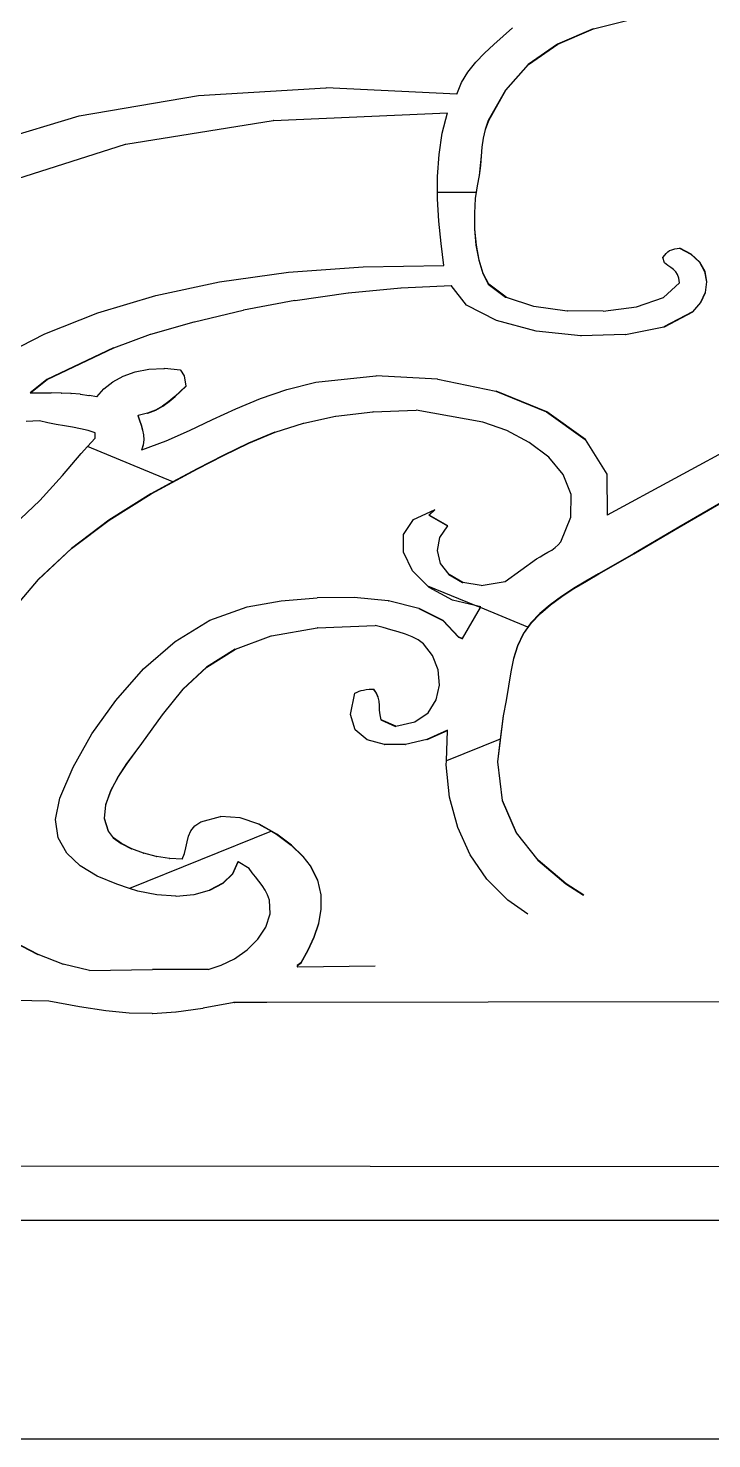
# Model space of a CAD drawing. Header units: inches. Extents: x 3672 to 10975, y -27382 to -746.
# Drawn here: x 4893.67 to 4901.2, y -26998.6 to -26983.05 of the extents above; entities that cross this region are included whole.
import ezdxf

# ---------------------------------------------------------------- set-up
doc = ezdxf.new("R2010")
doc.units = ezdxf.units.IN
doc.header["$LTSCALE"] = 17
doc.header["$MEASUREMENT"] = 0
doc.layers.add('25 BOT BAR', color=12, linetype='Continuous', lineweight=25)

# ---------------------------------------------------------------- blocks, each defined once
blk = doc.blocks.new('A$Ce488fd43')
for p, q in [((41.578, 15.46), (41.679, 15.553)), ((42.573, 15.541), (43.041, 15.659)), ((41.475, 15.367), (41.578, 15.46)), ((42.569, 15.541), (42.175, 15.371)), ((42.178, 15.371), (42.573, 15.541)), ((42.569, 15.541), (42.573, 15.541)), ((41.275, 15.172), (41.372, 15.272)), ((41.372, 15.272), (41.475, 15.367)), ((42.175, 15.371), (41.853, 15.147)), ((41.857, 15.147), (42.178, 15.371)), ((42.175, 15.371), (42.178, 15.371)), ((41.189, 15.065), (41.275, 15.172)), ((41.853, 15.147), (41.601, 14.866)), ((41.605, 14.866), (41.857, 15.147)), ((41.853, 15.147), (41.857, 15.147)), ((41.066, 14.822), (41.117, 14.949)), ((41.117, 14.949), (41.189, 15.065)), ((36.904, 14.581), (38.219, 14.805)), ((38.219, 14.805), (39.622, 14.889)), ((39.622, 14.889), (39.626, 14.889)), ((39.626, 14.889), (39.625, 14.889)), ((41.066, 14.822), (39.626, 14.889)), ((41.601, 14.866), (41.413, 14.529)), ((41.417, 14.529), (41.605, 14.866)), ((41.601, 14.866), (41.605, 14.866)), ((39.048, 14.532), (40.964, 14.616)), ((40.905, 14.391), (40.964, 14.616)), ((35.725, 14.227), (36.904, 14.581)), ((37.419, 14.271), (39.044, 14.532)), ((39.048, 14.532), (39.044, 14.532)), ((41.413, 14.529), (41.379, 14.432)), ((41.383, 14.432), (41.417, 14.529)), ((41.413, 14.529), (41.417, 14.529)), ((40.87, 14.156), (40.905, 14.391)), ((41.357, 14.335), (41.343, 14.237)), ((41.347, 14.237), (41.361, 14.335)), ((41.379, 14.432), (41.357, 14.335)), ((41.357, 14.335), (41.361, 14.335)), ((41.361, 14.335), (41.383, 14.432)), ((41.379, 14.432), (41.383, 14.432)), ((36.059, 13.836), (37.415, 14.271)), ((37.415, 14.271), (37.419, 14.271)), ((40.854, 13.914), (40.87, 14.156)), ((41.343, 14.237), (41.334, 14.137)), ((41.338, 14.137), (41.347, 14.237)), ((41.343, 14.237), (41.347, 14.237)), ((41.325, 14.034), (41.312, 13.925)), ((41.316, 13.925), (41.329, 14.034)), ((41.334, 14.137), (41.325, 14.034)), ((41.325, 14.034), (41.329, 14.034)), ((41.329, 14.034), (41.338, 14.137)), ((41.334, 14.137), (41.338, 14.137)), ((40.855, 13.737), (40.854, 13.914)), ((41.312, 13.925), (41.291, 13.811)), ((41.295, 13.811), (41.316, 13.925)), ((41.312, 13.925), (41.316, 13.925)), ((41.279, 13.737), (40.855, 13.737)), ((40.855, 13.668), (40.855, 13.737)), ((41.279, 13.737), (41.269, 13.672)), ((41.273, 13.672), (41.295, 13.811)), ((41.291, 13.811), (41.279, 13.737)), ((41.291, 13.811), (41.295, 13.811)), ((40.869, 13.421), (40.855, 13.668)), ((41.269, 13.672), (41.259, 13.509)), ((41.263, 13.509), (41.273, 13.672)), ((41.269, 13.672), (41.273, 13.672)), ((40.893, 13.175), (40.869, 13.421)), ((41.259, 13.509), (41.263, 13.509)), ((41.259, 13.509), (41.261, 13.334)), ((41.265, 13.334), (41.263, 13.509)), ((41.261, 13.334), (41.265, 13.334)), ((41.261, 13.334), (41.277, 13.157)), ((41.281, 13.157), (41.265, 13.334)), ((40.923, 12.933), (40.893, 13.175)), ((41.277, 13.157), (41.281, 13.157)), ((41.277, 13.157), (41.308, 12.99)), ((41.312, 12.99), (41.281, 13.157)), ((43.357, 13.046), (43.374, 13.066)), ((43.374, 13.066), (43.39, 13.083)), ((43.39, 13.083), (43.409, 13.096)), ((43.409, 13.096), (43.434, 13.106)), ((43.434, 13.106), (43.469, 13.115)), ((43.469, 13.115), (43.518, 13.123)), ((43.518, 13.123), (43.522, 13.123)), ((43.518, 13.123), (43.645, 13.058)), ((43.649, 13.058), (43.522, 13.123)), ((39.21, 12.857), (40.034, 12.918)), ((40.034, 12.918), (40.923, 12.933)), ((41.308, 12.99), (41.312, 12.99)), ((41.308, 12.99), (41.353, 12.843)), ((41.357, 12.843), (41.312, 12.99)), ((43.334, 13.021), (43.357, 13.046)), ((43.355, 12.962), (43.334, 13.021)), ((43.391, 12.934), (43.355, 12.962)), ((43.424, 12.911), (43.391, 12.934)), ((43.453, 12.889), (43.424, 12.911)), ((43.645, 13.058), (43.738, 12.97)), ((43.645, 13.058), (43.649, 13.058)), ((43.742, 12.97), (43.649, 13.058)), ((43.738, 12.97), (43.796, 12.866)), ((43.738, 12.97), (43.742, 12.97)), ((43.8, 12.866), (43.742, 12.97)), ((37.752, 12.602), (38.45, 12.751)), ((38.45, 12.751), (39.21, 12.857)), ((41.353, 12.843), (41.357, 12.843)), ((41.353, 12.843), (41.413, 12.728)), ((41.417, 12.728), (41.357, 12.843)), ((43.477, 12.864), (43.453, 12.889)), ((43.497, 12.834), (43.477, 12.864)), ((43.51, 12.794), (43.497, 12.834)), ((43.518, 12.743), (43.51, 12.794)), ((43.796, 12.866), (43.8, 12.866)), ((43.796, 12.866), (43.818, 12.752)), ((43.821, 12.752), (43.8, 12.866)), ((43.818, 12.752), (43.803, 12.636)), ((43.807, 12.636), (43.821, 12.752)), ((43.818, 12.752), (43.821, 12.752)), ((37.112, 12.411), (37.752, 12.602)), ((39.287, 12.546), (39.869, 12.63)), ((39.869, 12.63), (39.873, 12.63)), ((39.873, 12.63), (40.45, 12.687)), ((40.45, 12.687), (40.454, 12.687)), ((40.454, 12.687), (41.005, 12.713)), ((41.171, 12.495), (41.005, 12.713)), ((41.413, 12.728), (41.604, 12.584)), ((41.413, 12.728), (41.417, 12.728)), ((41.608, 12.584), (41.417, 12.728)), ((43.341, 12.581), (43.518, 12.743)), ((43.803, 12.636), (43.751, 12.523)), ((43.755, 12.523), (43.807, 12.636)), ((43.803, 12.636), (43.807, 12.636)), ((38.178, 12.313), (38.711, 12.439)), ((38.711, 12.439), (38.715, 12.439)), ((39.283, 12.546), (38.715, 12.439)), ((39.283, 12.546), (39.287, 12.546)), ((41.502, 12.325), (41.171, 12.495)), ((41.604, 12.584), (41.608, 12.584)), ((41.608, 12.584), (41.909, 12.485)), ((41.909, 12.485), (41.913, 12.485)), ((41.913, 12.485), (42.283, 12.432)), ((42.677, 12.429), (43.045, 12.478)), ((43.045, 12.478), (43.341, 12.581)), ((43.751, 12.523), (43.661, 12.421)), ((43.665, 12.421), (43.755, 12.523)), ((43.751, 12.523), (43.755, 12.523)), ((36.528, 12.179), (37.112, 12.411)), ((37.696, 12.174), (38.174, 12.313)), ((38.174, 12.313), (38.178, 12.313)), ((41.941, 12.21), (41.502, 12.325)), ((42.283, 12.432), (42.286, 12.432)), ((42.677, 12.429), (42.286, 12.432)), ((43.661, 12.421), (43.348, 12.256)), ((43.352, 12.256), (43.665, 12.421)), ((43.661, 12.421), (43.665, 12.421)), ((35.998, 11.908), (36.528, 12.179)), ((37.289, 12.025), (37.692, 12.174)), ((37.692, 12.174), (37.696, 12.174)), ((42.432, 12.156), (41.941, 12.21)), ((42.432, 12.156), (42.436, 12.156)), ((42.92, 12.17), (42.436, 12.156)), ((42.92, 12.17), (42.924, 12.17)), ((42.924, 12.17), (43.348, 12.256)), ((43.348, 12.256), (43.352, 12.256)), ((37.285, 12.025), (36.549, 11.674)), ((36.553, 11.674), (37.289, 12.025)), ((37.285, 12.025), (37.289, 12.025)), ((36.549, 11.674), (36.366, 11.528)), ((36.369, 11.528), (36.553, 11.674)), ((36.549, 11.674), (36.553, 11.674)), ((37.275, 11.649), (37.39, 11.713)), ((37.39, 11.713), (37.524, 11.761)), ((37.524, 11.761), (37.674, 11.79)), ((37.674, 11.79), (37.84, 11.796)), ((37.84, 11.796), (37.844, 11.796)), ((38.021, 11.777), (37.844, 11.796)), ((38.021, 11.777), (38.025, 11.777)), ((38.021, 11.777), (38.062, 11.718)), ((38.066, 11.718), (38.025, 11.777)), ((38.062, 11.718), (38.066, 11.718)), ((38.062, 11.718), (38.082, 11.601)), ((38.086, 11.601), (38.066, 11.718)), ((39.513, 11.645), (40.175, 11.715)), ((40.175, 11.715), (40.179, 11.715)), ((40.853, 11.679), (40.179, 11.715)), ((40.853, 11.679), (40.857, 11.679)), ((40.857, 11.679), (41.497, 11.546)), ((36.366, 11.528), (36.369, 11.528)), ((36.369, 11.528), (36.481, 11.528)), ((36.481, 11.528), (36.485, 11.528)), ((36.485, 11.528), (36.483, 11.528)), ((36.485, 11.528), (36.595, 11.528)), ((36.595, 11.528), (36.599, 11.528)), ((36.706, 11.525), (36.599, 11.528)), ((36.706, 11.525), (36.71, 11.525)), ((36.813, 11.521), (36.71, 11.525)), ((36.813, 11.521), (36.817, 11.521)), ((36.915, 11.513), (36.817, 11.521)), ((36.915, 11.513), (36.919, 11.513)), ((36.919, 11.513), (37.011, 11.501)), ((37.101, 11.484), (37.178, 11.572)), ((37.178, 11.572), (37.275, 11.649)), ((38.019, 11.545), (37.958, 11.489)), ((37.962, 11.489), (38.023, 11.545)), ((38.082, 11.601), (38.019, 11.545)), ((38.019, 11.545), (38.023, 11.545)), ((38.023, 11.545), (38.086, 11.601)), ((38.082, 11.601), (38.086, 11.601)), ((38.903, 11.467), (39.194, 11.566)), ((39.194, 11.566), (39.513, 11.645)), ((41.497, 11.546), (42.055, 11.321)), ((41.497, 11.546), (41.501, 11.546)), ((42.059, 11.321), (41.501, 11.546)), ((37.011, 11.501), (37.015, 11.501)), ((37.101, 11.484), (37.015, 11.501)), ((37.825, 11.383), (37.747, 11.339)), ((37.751, 11.339), (37.829, 11.383)), ((37.894, 11.434), (37.825, 11.383)), ((37.825, 11.383), (37.829, 11.383)), ((37.829, 11.383), (37.898, 11.434)), ((37.958, 11.489), (37.894, 11.434)), ((37.894, 11.434), (37.898, 11.434)), ((37.898, 11.434), (37.962, 11.489)), ((37.958, 11.489), (37.962, 11.489)), ((38.375, 11.234), (38.633, 11.354)), ((38.633, 11.354), (38.903, 11.467)), ((36.468, 11.22), (36.323, 11.212)), ((36.559, 11.197), (36.468, 11.22)), ((36.652, 11.179), (36.559, 11.197)), ((37.551, 11.279), (37.555, 11.279)), ((37.551, 11.279), (37.569, 11.224)), ((37.657, 11.304), (37.555, 11.279)), ((37.573, 11.224), (37.555, 11.279)), ((37.569, 11.224), (37.573, 11.224)), ((37.569, 11.224), (37.587, 11.171)), ((37.591, 11.171), (37.573, 11.224)), ((37.747, 11.339), (37.657, 11.304)), ((37.657, 11.304), (37.661, 11.304)), ((37.661, 11.304), (37.751, 11.339)), ((37.747, 11.339), (37.751, 11.339)), ((38.121, 11.113), (38.375, 11.234)), ((39.065, 11.094), (39.376, 11.195)), ((39.376, 11.195), (39.38, 11.195)), ((39.38, 11.195), (39.73, 11.272)), ((39.73, 11.272), (39.734, 11.272)), ((39.734, 11.272), (40.139, 11.321)), ((40.143, 11.321), (40.139, 11.321)), ((40.143, 11.321), (40.617, 11.337)), ((41.352, 11.206), (40.617, 11.337)), ((41.616, 11.112), (41.352, 11.206)), ((42.055, 11.321), (42.059, 11.321)), ((42.055, 11.321), (42.479, 11.014)), ((42.483, 11.014), (42.059, 11.321)), ((36.744, 11.164), (36.652, 11.179)), ((36.834, 11.149), (36.744, 11.164)), ((36.921, 11.133), (36.834, 11.149)), ((37.004, 11.113), (36.921, 11.133)), ((37.081, 11.088), (37.004, 11.113)), ((37.081, 11.03), (37.081, 11.088)), ((37.587, 11.171), (37.591, 11.171)), ((37.587, 11.171), (37.603, 11.119)), ((37.607, 11.119), (37.591, 11.171)), ((37.603, 11.119), (37.614, 11.066)), ((37.603, 11.119), (37.607, 11.119)), ((37.618, 11.066), (37.607, 11.119)), ((37.614, 11.066), (37.617, 11.012)), ((37.614, 11.066), (37.618, 11.066)), ((37.621, 11.012), (37.618, 11.066)), ((37.863, 10.999), (38.121, 11.113)), ((39.061, 11.094), (38.771, 10.974)), ((38.775, 10.974), (39.065, 11.094)), ((39.061, 11.094), (39.065, 11.094)), ((41.864, 10.983), (41.616, 11.112)), ((42.725, 10.183), (44.336, 11.059)), ((36.928, 10.861), (36.996, 10.936)), ((36.996, 10.936), (37.081, 11.03)), ((37.939, 10.549), (36.996, 10.936)), ((37.61, 10.957), (37.592, 10.898)), ((37.592, 10.898), (37.596, 10.9)), ((37.596, 10.9), (37.863, 10.999)), ((37.596, 10.9), (37.614, 10.957)), ((37.617, 11.012), (37.61, 10.957)), ((37.61, 10.957), (37.614, 10.957)), ((37.614, 10.957), (37.621, 11.012)), ((37.617, 11.012), (37.621, 11.012)), ((38.771, 10.974), (38.491, 10.839)), ((38.494, 10.839), (38.775, 10.974)), ((38.771, 10.974), (38.775, 10.974)), ((42.078, 10.821), (41.864, 10.983)), ((42.479, 11.014), (42.718, 10.631)), ((42.479, 11.014), (42.483, 11.014)), ((42.721, 10.631), (42.483, 11.014)), ((36.721, 10.618), (36.928, 10.861)), ((38.491, 10.839), (38.205, 10.693)), ((38.209, 10.693), (38.494, 10.839)), ((38.491, 10.839), (38.494, 10.839)), ((42.238, 10.629), (42.078, 10.821)), ((36.471, 10.342), (36.721, 10.618)), ((37.698, 10.416), (38.209, 10.693)), ((38.205, 10.693), (37.939, 10.549)), ((38.205, 10.693), (38.209, 10.693)), ((42.326, 10.408), (42.238, 10.629)), ((42.718, 10.631), (42.721, 10.181)), ((42.718, 10.631), (42.721, 10.631)), ((42.725, 10.183), (42.721, 10.631)), ((37.939, 10.549), (37.694, 10.416)), ((36.19, 10.075), (36.471, 10.342)), ((37.694, 10.416), (37.233, 10.125)), ((37.237, 10.125), (37.698, 10.416)), ((37.694, 10.416), (37.698, 10.416)), ((42.323, 10.16), (42.326, 10.408)), ((44.018, 10.341), (43.764, 10.196)), ((43.767, 10.196), (44.022, 10.341)), ((37.233, 10.125), (36.82, 9.812)), ((36.823, 9.812), (37.237, 10.125)), ((37.233, 10.125), (37.237, 10.125)), ((40.477, 9.969), (40.587, 10.133)), ((40.587, 10.133), (40.821, 10.239)), ((40.817, 10.236), (40.759, 10.181)), ((40.759, 10.181), (40.763, 10.181)), ((40.759, 10.181), (40.964, 10.064)), ((40.763, 10.181), (40.825, 10.239)), ((40.968, 10.064), (40.763, 10.181)), ((40.825, 10.239), (40.817, 10.236)), ((40.821, 10.239), (40.817, 10.236)), ((40.821, 10.239), (40.825, 10.239)), ((42.21, 9.888), (42.323, 10.16)), ((42.721, 10.181), (42.725, 10.183)), ((43.764, 10.196), (43.512, 10.049)), ((43.516, 10.049), (43.767, 10.196)), ((43.764, 10.196), (43.767, 10.196)), ((40.479, 9.772), (40.477, 9.969)), ((40.964, 10.064), (40.876, 9.936)), ((40.88, 9.936), (40.968, 10.064)), ((40.964, 10.064), (40.968, 10.064)), ((43.512, 10.049), (43.262, 9.902)), ((43.266, 9.902), (43.516, 10.049)), ((43.512, 10.049), (43.516, 10.049)), ((36.82, 9.812), (36.453, 9.47)), ((36.457, 9.47), (36.823, 9.812)), ((36.82, 9.812), (36.823, 9.812)), ((40.876, 9.936), (40.85, 9.792)), ((40.854, 9.792), (40.88, 9.936)), ((40.876, 9.936), (40.88, 9.936)), ((42.069, 9.772), (42.111, 9.796)), ((42.111, 9.796), (42.15, 9.823)), ((42.15, 9.823), (42.183, 9.854)), ((42.183, 9.854), (42.21, 9.888)), ((43.262, 9.902), (43.013, 9.755)), ((43.017, 9.755), (43.266, 9.902)), ((43.262, 9.902), (43.266, 9.902)), ((40.578, 9.568), (40.479, 9.772)), ((40.85, 9.792), (40.854, 9.792)), ((40.85, 9.792), (40.884, 9.649)), ((40.888, 9.649), (40.854, 9.792)), ((40.884, 9.649), (40.977, 9.525)), ((40.884, 9.649), (40.888, 9.649)), ((40.981, 9.525), (40.888, 9.649)), ((41.597, 9.449), (41.945, 9.698)), ((41.945, 9.698), (41.984, 9.723)), ((41.984, 9.723), (42.026, 9.748)), ((42.026, 9.748), (42.069, 9.772)), ((43.013, 9.755), (42.762, 9.61)), ((42.766, 9.61), (43.017, 9.755)), ((43.013, 9.755), (43.017, 9.755)), ((40.746, 9.399), (40.578, 9.568)), ((40.977, 9.525), (40.981, 9.525)), ((40.977, 9.525), (41.128, 9.439)), ((41.132, 9.439), (40.981, 9.525)), ((42.627, 9.533), (42.489, 9.454)), ((42.493, 9.454), (42.631, 9.533)), ((42.762, 9.61), (42.627, 9.533)), ((42.627, 9.533), (42.631, 9.533)), ((42.631, 9.533), (42.766, 9.61)), ((42.762, 9.61), (42.766, 9.61)), ((36.453, 9.47), (36.13, 9.091)), ((36.134, 9.091), (36.457, 9.47)), ((36.453, 9.47), (36.457, 9.47)), ((40.762, 9.383), (40.746, 9.399)), ((41.267, 9.185), (40.746, 9.399)), ((41.018, 9.242), (40.762, 9.383)), ((41.128, 9.439), (41.132, 9.439)), ((41.335, 9.407), (41.132, 9.439)), ((41.335, 9.407), (41.597, 9.449)), ((42.353, 9.371), (42.22, 9.284)), ((42.224, 9.284), (42.356, 9.371)), ((42.489, 9.454), (42.353, 9.371)), ((42.353, 9.371), (42.356, 9.371)), ((42.356, 9.371), (42.493, 9.454)), ((42.489, 9.454), (42.493, 9.454)), ((38.757, 9.171), (39.13, 9.236)), ((39.13, 9.236), (39.529, 9.271)), ((39.934, 9.273), (39.529, 9.271)), ((40.31, 9.235), (39.934, 9.273)), ((40.31, 9.235), (40.314, 9.235)), ((40.646, 9.152), (40.314, 9.235)), ((41.267, 9.185), (41.018, 9.242)), ((41.332, 9.171), (41.267, 9.185)), ((41.326, 9.161), (41.267, 9.185)), ((42.095, 9.193), (41.982, 9.097)), ((41.986, 9.097), (42.099, 9.193)), ((42.22, 9.284), (42.095, 9.193)), ((42.095, 9.193), (42.099, 9.193)), ((42.099, 9.193), (42.224, 9.284)), ((42.22, 9.284), (42.224, 9.284)), ((37.965, 8.788), (38.347, 9.025)), ((38.347, 9.025), (38.757, 9.171)), ((40.646, 9.152), (40.65, 9.152)), ((40.646, 9.152), (40.912, 9.02)), ((40.916, 9.02), (40.65, 9.152)), ((40.912, 9.02), (40.916, 9.02)), ((40.912, 9.02), (41.086, 8.834)), ((41.09, 8.834), (40.916, 9.02)), ((41.128, 8.821), (41.326, 9.161)), ((41.326, 9.161), (41.332, 9.171)), ((41.849, 8.947), (41.326, 9.161)), ((41.982, 9.097), (41.883, 8.995)), ((41.887, 8.995), (41.986, 9.097)), ((41.982, 9.097), (41.986, 9.097)), ((39.026, 8.851), (39.527, 8.94)), ((39.531, 8.94), (39.527, 8.94)), ((39.531, 8.94), (40.167, 8.966)), ((40.253, 8.941), (40.167, 8.966)), ((40.338, 8.918), (40.253, 8.941)), ((40.421, 8.895), (40.338, 8.918)), ((40.5, 8.87), (40.421, 8.895)), ((40.573, 8.841), (40.5, 8.87)), ((41.796, 8.872), (41.734, 8.74)), ((41.738, 8.74), (41.8, 8.872)), ((41.849, 8.947), (41.796, 8.872)), ((41.796, 8.872), (41.8, 8.872)), ((41.8, 8.872), (41.887, 8.995)), ((41.883, 8.995), (41.849, 8.947)), ((41.883, 8.995), (41.887, 8.995)), ((37.616, 8.485), (37.965, 8.788)), ((38.629, 8.703), (39.022, 8.851)), ((39.022, 8.851), (39.026, 8.851)), ((40.64, 8.805), (40.573, 8.841)), ((40.698, 8.761), (40.64, 8.805)), ((40.799, 8.632), (40.698, 8.761)), ((41.086, 8.834), (41.09, 8.834)), ((41.128, 8.821), (41.09, 8.834)), ((41.09, 8.834), (41.127, 8.819)), ((41.127, 8.819), (41.128, 8.821)), ((41.734, 8.74), (41.691, 8.601)), ((41.695, 8.601), (41.738, 8.74)), ((41.734, 8.74), (41.738, 8.74)), ((38.625, 8.703), (38.309, 8.505)), ((38.313, 8.505), (38.629, 8.703)), ((38.625, 8.703), (38.629, 8.703)), ((40.86, 8.475), (40.799, 8.632)), ((41.691, 8.601), (41.661, 8.455)), ((41.665, 8.455), (41.695, 8.601)), ((41.691, 8.601), (41.695, 8.601)), ((37.308, 8.138), (37.616, 8.485)), ((38.309, 8.505), (38.049, 8.261)), ((38.053, 8.261), (38.313, 8.505)), ((38.309, 8.505), (38.313, 8.505)), ((40.875, 8.306), (40.86, 8.475)), ((41.661, 8.455), (41.61, 8.139)), ((41.614, 8.139), (41.665, 8.455)), ((41.661, 8.455), (41.665, 8.455)), ((38.049, 8.261), (37.819, 7.978)), ((37.823, 7.978), (38.053, 8.261)), ((38.049, 8.261), (38.053, 8.261)), ((39.992, 8.24), (40.014, 8.247)), ((40.014, 8.247), (40.038, 8.253)), ((40.038, 8.253), (40.067, 8.258)), ((40.067, 8.258), (40.102, 8.261)), ((40.102, 8.261), (40.146, 8.263)), ((40.146, 8.263), (40.15, 8.263)), ((40.146, 8.263), (40.178, 8.22)), ((40.182, 8.22), (40.15, 8.263)), ((40.84, 8.144), (40.875, 8.306)), ((37.046, 7.77), (37.308, 8.138)), ((39.893, 7.985), (39.942, 8.219)), ((39.942, 8.219), (39.968, 8.23)), ((39.968, 8.23), (39.992, 8.24)), ((40.178, 8.22), (40.182, 8.22)), ((40.178, 8.22), (40.197, 8.176)), ((40.201, 8.176), (40.182, 8.22)), ((40.197, 8.176), (40.206, 8.13)), ((40.197, 8.176), (40.201, 8.176)), ((40.21, 8.13), (40.201, 8.176)), ((40.206, 8.13), (40.21, 8.13)), ((40.206, 8.13), (40.21, 8.083)), ((40.213, 8.083), (40.21, 8.13)), ((40.751, 8.003), (40.84, 8.144)), ((41.61, 8.139), (41.577, 7.97)), ((41.581, 7.97), (41.614, 8.139)), ((41.61, 8.139), (41.614, 8.139)), ((37.819, 7.978), (37.592, 7.663)), ((37.596, 7.663), (37.823, 7.978)), ((37.819, 7.978), (37.823, 7.978)), ((39.946, 7.815), (39.893, 7.985)), ((40.21, 8.083), (40.213, 8.083)), ((40.21, 8.083), (40.212, 8.033)), ((40.212, 8.033), (40.217, 7.981)), ((40.212, 8.033), (40.216, 8.033)), ((40.216, 8.033), (40.213, 8.083)), ((40.221, 7.981), (40.216, 8.033)), ((40.217, 7.981), (40.228, 7.926)), ((40.217, 7.981), (40.221, 7.981)), ((40.232, 7.926), (40.221, 7.981)), ((40.603, 7.901), (40.751, 8.003)), ((41.517, 7.463), (41.581, 7.97)), ((41.577, 7.97), (41.544, 7.712)), ((41.577, 7.97), (41.581, 7.97)), ((40.079, 7.705), (39.946, 7.815)), ((40.228, 7.926), (40.391, 7.853)), ((40.228, 7.926), (40.232, 7.926)), ((40.394, 7.854), (40.232, 7.926)), ((40.391, 7.853), (40.394, 7.854)), ((40.394, 7.854), (40.603, 7.901)), ((40.964, 7.809), (40.735, 7.708)), ((40.739, 7.708), (40.964, 7.808)), ((40.951, 7.473), (40.964, 7.808)), ((40.964, 7.808), (40.964, 7.809)), ((36.839, 7.403), (37.046, 7.77)), ((37.592, 7.663), (37.519, 7.565)), ((37.523, 7.565), (37.596, 7.663)), ((37.592, 7.663), (37.596, 7.663)), ((40.27, 7.652), (40.079, 7.705)), ((40.27, 7.652), (40.274, 7.652)), ((40.496, 7.654), (40.274, 7.652)), ((40.496, 7.654), (40.5, 7.654)), ((40.735, 7.708), (40.5, 7.654)), ((40.735, 7.708), (40.739, 7.708)), ((41.544, 7.712), (40.951, 7.473)), ((41.544, 7.712), (41.513, 7.463)), ((37.519, 7.565), (37.429, 7.442)), ((37.433, 7.442), (37.523, 7.565)), ((37.519, 7.565), (37.523, 7.565)), ((40.95, 7.429), (40.951, 7.473)), ((41.513, 7.463), (41.517, 7.463)), ((41.513, 7.463), (41.566, 7.037)), ((41.57, 7.037), (41.517, 7.463)), ((36.692, 7.063), (36.839, 7.403)), ((37.429, 7.442), (37.335, 7.299)), ((37.339, 7.299), (37.433, 7.442)), ((37.429, 7.442), (37.433, 7.442)), ((40.987, 7.071), (40.95, 7.429)), ((37.335, 7.299), (37.253, 7.146)), ((37.256, 7.146), (37.339, 7.299)), ((37.335, 7.299), (37.339, 7.299)), ((36.644, 6.825), (36.692, 7.063)), ((37.253, 7.146), (37.197, 6.989)), ((37.201, 6.989), (37.256, 7.146)), ((37.253, 7.146), (37.256, 7.146)), ((41.076, 6.739), (40.987, 7.071)), ((41.566, 7.037), (41.57, 7.037)), ((41.566, 7.037), (41.72, 6.679)), ((41.724, 6.679), (41.57, 7.037)), ((37.197, 6.989), (37.182, 6.837)), ((37.186, 6.837), (37.201, 6.989)), ((37.197, 6.989), (37.201, 6.989)), ((38.246, 6.799), (38.461, 6.859)), ((38.461, 6.859), (38.465, 6.859)), ((38.678, 6.844), (38.465, 6.859)), ((38.678, 6.844), (38.681, 6.844)), ((38.886, 6.773), (38.681, 6.844)), ((36.674, 6.623), (36.644, 6.825)), ((37.182, 6.837), (37.186, 6.837)), ((37.182, 6.837), (37.224, 6.697)), ((37.228, 6.697), (37.186, 6.837)), ((37.224, 6.697), (37.228, 6.697)), ((37.224, 6.697), (37.28, 6.625)), ((37.284, 6.625), (37.228, 6.697)), ((39.023, 6.697), (37.46, 6.067)), ((38.11, 6.643), (38.136, 6.702)), ((38.136, 6.702), (38.179, 6.755)), ((38.179, 6.755), (38.246, 6.799)), ((38.886, 6.773), (38.89, 6.773)), ((38.886, 6.773), (39.023, 6.697)), ((39.082, 6.666), (38.89, 6.773)), ((39.023, 6.697), (39.078, 6.666)), ((41.213, 6.437), (41.076, 6.739)), ((36.769, 6.455), (36.674, 6.623)), ((37.28, 6.625), (37.284, 6.625)), ((37.28, 6.625), (37.368, 6.56)), ((37.372, 6.56), (37.284, 6.625)), ((37.368, 6.56), (37.481, 6.503)), ((37.368, 6.56), (37.372, 6.56)), ((37.485, 6.503), (37.372, 6.56)), ((38.082, 6.515), (38.094, 6.58)), ((38.094, 6.58), (38.11, 6.643)), ((39.078, 6.666), (39.082, 6.666)), ((39.078, 6.666), (39.242, 6.542)), ((39.246, 6.542), (39.082, 6.666)), ((39.242, 6.542), (39.246, 6.542)), ((39.242, 6.542), (39.37, 6.419)), ((39.374, 6.419), (39.246, 6.542)), ((41.72, 6.679), (41.724, 6.679)), ((41.72, 6.679), (41.96, 6.377)), ((41.963, 6.377), (41.724, 6.679)), ((36.917, 6.317), (36.769, 6.455)), ((37.481, 6.503), (37.485, 6.503)), ((37.613, 6.456), (37.485, 6.503)), ((37.613, 6.456), (37.617, 6.456)), ((37.755, 6.42), (37.617, 6.456)), ((37.755, 6.42), (37.759, 6.42)), ((37.9, 6.398), (37.759, 6.42)), ((37.9, 6.398), (37.904, 6.398)), ((38.041, 6.39), (37.904, 6.398)), ((38.041, 6.39), (38.067, 6.451)), ((38.067, 6.451), (38.082, 6.515)), ((39.37, 6.419), (39.451, 6.316)), ((39.37, 6.419), (39.374, 6.419)), ((39.455, 6.316), (39.374, 6.419)), ((41.398, 6.168), (41.213, 6.437)), ((41.96, 6.377), (41.963, 6.377)), ((41.96, 6.377), (42.268, 6.116)), ((42.272, 6.116), (41.963, 6.377)), ((37.105, 6.203), (36.917, 6.317)), ((38.595, 6.228), (38.488, 6.123)), ((38.492, 6.123), (38.599, 6.228)), ((38.654, 6.36), (38.595, 6.228)), ((38.595, 6.228), (38.599, 6.228)), ((38.599, 6.228), (38.657, 6.358)), ((38.657, 6.358), (38.654, 6.36)), ((38.777, 6.287), (38.657, 6.358)), ((38.811, 6.239), (38.777, 6.287)), ((38.847, 6.193), (38.811, 6.239)), ((39.451, 6.316), (39.455, 6.316)), ((39.451, 6.316), (39.531, 6.156)), ((39.535, 6.156), (39.455, 6.316)), ((37.32, 6.112), (37.105, 6.203)), ((37.46, 6.067), (37.32, 6.112)), ((37.551, 6.038), (37.46, 6.067)), ((38.488, 6.123), (38.343, 6.046)), ((38.347, 6.046), (38.492, 6.123)), ((38.488, 6.123), (38.492, 6.123)), ((38.885, 6.147), (38.847, 6.193)), ((38.921, 6.099), (38.885, 6.147)), ((38.954, 6.049), (38.921, 6.099)), ((39.531, 6.156), (39.535, 6.156)), ((39.531, 6.156), (39.568, 5.996)), ((39.572, 5.996), (39.535, 6.156)), ((41.628, 5.936), (41.398, 6.168)), ((42.268, 6.116), (42.272, 6.116)), ((42.268, 6.116), (42.462, 5.992)), ((42.465, 5.993), (42.272, 6.116)), ((37.763, 5.994), (37.551, 6.038)), ((37.972, 5.981), (37.763, 5.994)), ((37.972, 5.981), (37.976, 5.981)), ((37.973, 5.981), (37.976, 5.981)), ((37.976, 5.981), (38.168, 5.999)), ((38.168, 5.999), (38.172, 5.999)), ((38.172, 5.999), (38.343, 6.046)), ((38.343, 6.046), (38.347, 6.046)), ((38.982, 5.995), (38.954, 6.049)), ((39.002, 5.936), (38.982, 5.995)), ((39.009, 5.785), (39.002, 5.936)), ((39.568, 5.996), (39.569, 5.837)), ((39.568, 5.996), (39.572, 5.996)), ((39.573, 5.837), (39.572, 5.996)), ((41.848, 5.784), (41.628, 5.936)), ((38.963, 5.641), (39.009, 5.785)), ((39.569, 5.837), (39.541, 5.681)), ((39.545, 5.681), (39.573, 5.837)), ((39.569, 5.837), (39.573, 5.837)), ((38.874, 5.508), (38.963, 5.641)), ((39.541, 5.681), (39.491, 5.53)), ((39.495, 5.53), (39.545, 5.681)), ((39.541, 5.681), (39.545, 5.681)), ((36.19, 5.475), (36.449, 5.338)), ((36.453, 5.338), (36.194, 5.475)), ((38.755, 5.39), (38.874, 5.508)), ((39.491, 5.53), (39.425, 5.385)), ((39.428, 5.385), (39.495, 5.53)), ((39.491, 5.53), (39.495, 5.53)), ((36.449, 5.338), (36.453, 5.338)), ((36.727, 5.231), (36.453, 5.338)), ((38.47, 5.219), (38.617, 5.292)), ((38.617, 5.292), (38.755, 5.39)), ((39.425, 5.385), (39.349, 5.248)), ((39.353, 5.248), (39.428, 5.385)), ((39.425, 5.385), (39.428, 5.385)), ((36.727, 5.231), (36.731, 5.231)), ((37.019, 5.16), (36.731, 5.231)), ((37.019, 5.16), (37.714, 5.174)), ((38.327, 5.174), (37.714, 5.174)), ((38.327, 5.174), (38.47, 5.219)), ((39.349, 5.248), (39.308, 5.218)), ((39.308, 5.218), (39.308, 5.204)), ((39.308, 5.218), (39.312, 5.218)), ((39.308, 5.204), (39.312, 5.204)), ((39.312, 5.218), (39.353, 5.248)), ((39.312, 5.204), (39.312, 5.218)), ((39.312, 5.204), (40.168, 5.214)), ((39.349, 5.248), (39.353, 5.248)), ((36.57, 4.823), (35.201, 4.852)), ((36.908, 4.761), (36.57, 4.823)), ((47.393, 4.823), (38.606, 4.808)), ((37.198, 4.717), (36.908, 4.761)), ((37.458, 4.692), (37.198, 4.717)), ((37.709, 4.688), (37.458, 4.692)), ((37.709, 4.688), (37.713, 4.688)), ((37.713, 4.688), (37.972, 4.705)), ((37.972, 4.705), (37.976, 4.705)), ((37.976, 4.705), (38.267, 4.745)), ((38.267, 4.745), (38.271, 4.745)), ((38.614, 4.808), (38.271, 4.745)), ((38.614, 4.808), (38.617, 4.808)), ((38.972, 4.809), (38.617, 4.808)), ((47.696, 2.993), (32.659, 3.008)), ((57.791, 2.408), (30.411, 2.408)), ((0, 0), (58.463, 0))]:
    blk.add_line(p, q)

msp = doc.modelspace()

# ---------------------------------------------------------------- block references
at = {"layer": '25 BOT BAR'}
msp.add_blockref('A$Ce488fd43', (4857.327, -26998.596), dxfattribs=at)

doc.saveas('drawing.dxf')
